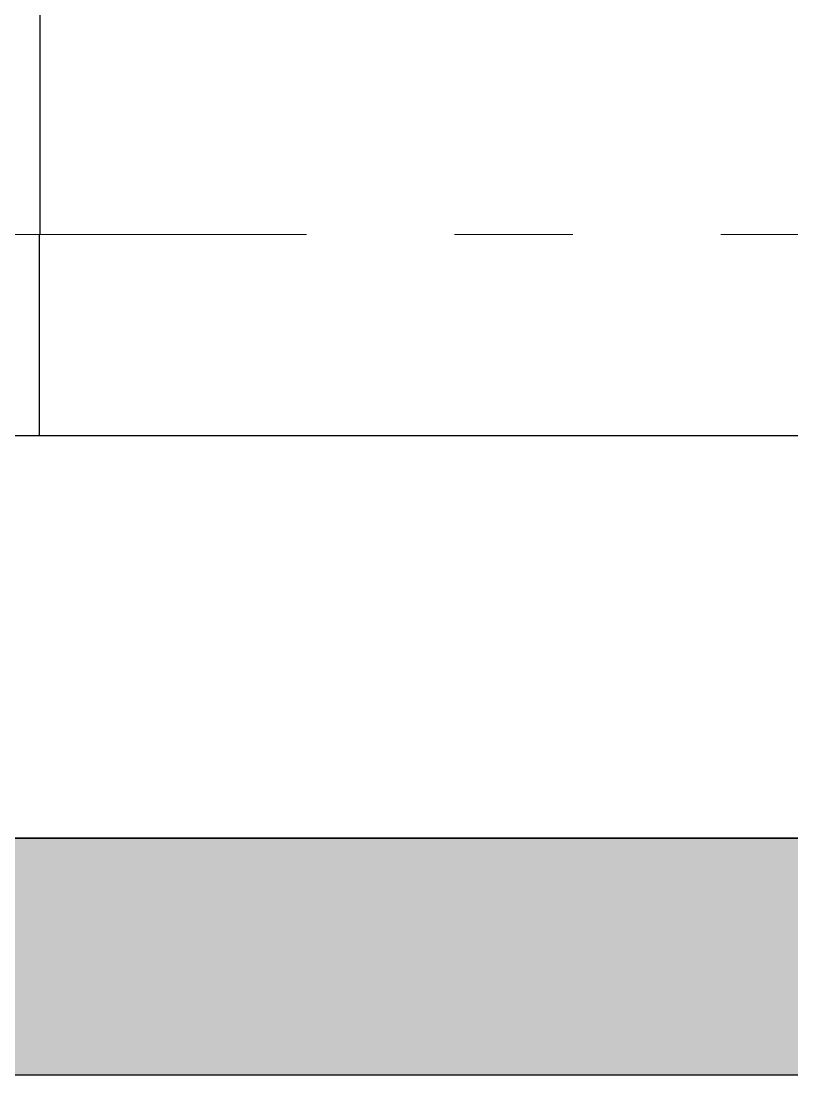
# Model space of a CAD drawing. Header units: metres. Extents: x 294 to 1101, y -498 to -355.
# Drawn here: x 499.435 to 500.087, y -490.095 to -489.205 of the extents above; entities that cross this region are included whole.
import ezdxf

# ---------------------------------------------------------------- set-up
doc = ezdxf.new("R2010")
doc.units = ezdxf.units.M
doc.linetypes.add('DASHDOT2', pattern=[0.5, 0.25, -0.125, 0, -0.125])
doc.layers.add('roof', color=16, linetype='DASHDOT2', lineweight=18)
doc.layers.add('wall', color=7, linetype='Continuous', lineweight=25)

msp = doc.modelspace()

# ---------------------------------------------------------------- hatches: boundary and pattern name
at = {"layer": 'wall'}
h = msp.add_hatch(color=256, dxfattribs=at)
h.dxf.hatch_style = 1
h.paths.add_polyline_path([(507.20213, -489.89485), (506.37643, -489.89485), (502.77643, -489.89485), (500.28437, -489.89485), (500.23564, -489.89485), (500.0517, -489.89485), (500.0217, -489.89485), (499.74867, -489.89485), (499.74757, -489.89485), (499.74647, -489.89485), (499.74538, -489.89485), (499.7443, -489.89485), (499.74324, -489.89485), (499.7422, -489.89485), (499.74118, -489.89485), (499.7402, -489.89485), (499.73924, -489.89485), (499.73833, -489.89485), (499.73746, -489.89485), (499.73663, -489.89485), (499.73584, -489.89485), (499.73511, -489.89485), (499.73444, -489.89485), (499.73381, -489.89485), (499.73325, -489.89485), (499.73275, -489.89485), (499.73231, -489.89485), (499.73194, -489.89485), (499.73163, -489.89485), (499.73139, -489.89485), (499.73121, -489.89485), (499.73111, -489.89485), (499.73107, -489.89485), (499.7298, -489.89485), (499.72665, -489.89485), (499.72382, -489.89485), (499.72132, -489.89485), (499.71915, -489.89485), (499.71734, -489.89485), (499.71588, -489.89485), (499.71479, -489.89485), (499.71406, -489.89485), (499.71371, -489.89485), (499.51618, -489.89485), (499.51507, -489.89485), (499.51397, -489.89485), (499.51288, -489.89485), (499.5118, -489.89485), (499.51074, -489.89485), (499.5097, -489.89485), (499.50869, -489.89485), (499.5077, -489.89485), (499.50675, -489.89485), (499.50583, -489.89485), (499.50496, -489.89485), (499.50413, -489.89485), (499.50335, -489.89485), (499.50262, -489.89485), (499.50194, -489.89485), (499.50132, -489.89485), (499.50076, -489.89485), (499.50025, -489.89485), (499.49981, -489.89485), (499.49944, -489.89485), (499.49913, -489.89485), (499.49889, -489.89485), (499.49872, -489.89485), (499.49861, -489.89485), (499.49858, -489.89485), (486.29484, -489.89485), (485.86114, -489.89485), (485.86114, -490.09485), (507.20213, -490.09485)])

# ---------------------------------------------------------------- linework, layer by layer
for p, q in [((499.4517, -489.38485), (499.4517, -489.18485)), ((499.4509, -489.55485), (499.4509, -489.38485)), ((499.4509, -489.55485), (493.22129, -489.55485)), ((499.4517, -489.55485), (499.4509, -489.55485)), ((500.6517, -489.55485), (499.4517, -489.55485)), ((486.29484, -489.89485), (504.41568, -489.89485)), ((486.29484, -489.89485), (504.41568, -489.89485)), ((501.52601, -489.89485), (492.60269, -489.89485)), ((492.60269, -489.89485), (506.37643, -489.89485)), ((492.60269, -489.89485), (502.77643, -489.89485)), ((498.079, -489.89485), (499.679, -489.89485)), ((498.079, -489.89485), (499.679, -489.89485)), ((498.079, -489.89485), (499.679, -489.89485)), ((498.079, -489.89485), (499.679, -489.89485)), ((498.079, -489.89485), (499.679, -489.89485)), ((498.079, -489.89485), (499.679, -489.89485)), ((499.15778, -489.89485), (499.4588, -489.89485)), ((499.2517, -489.89485), (499.49195, -489.89485)), ((499.3042, -489.89485), (499.4394, -489.89485)), ((499.43474, -489.89485), (499.46014, -489.89485)), ((499.43618, -489.89485), (499.59051, -489.89485)), ((499.43618, -489.89485), (499.56171, -489.89485)), ((499.4394, -489.89485), (499.56287, -489.89485)), ((499.4517, -489.89485), (500.0217, -489.89485)), ((499.4517, -489.89485), (500.0217, -489.89485)), ((499.4517, -489.89485), (499.69497, -489.89485)), ((499.4588, -489.89485), (499.47197, -489.89485)), ((499.4588, -489.89485), (499.59051, -489.89485)), ((499.46014, -489.89485), (499.47287, -489.89485)), ((499.49195, -489.89485), (499.72167, -489.89485)), ((499.49858, -489.89485), (499.49861, -489.89485)), ((499.49861, -489.89485), (499.49872, -489.89485)), ((499.49872, -489.89485), (499.49889, -489.89485)), ((499.49889, -489.89485), (499.49913, -489.89485)), ((499.49913, -489.89485), (499.49944, -489.89485)), ((499.49944, -489.89485), (499.49981, -489.89485)), ((499.49981, -489.89485), (499.50025, -489.89485)), ((499.50025, -489.89485), (499.50076, -489.89485)), ((499.50076, -489.89485), (499.50132, -489.89485)), ((499.50132, -489.89485), (499.50194, -489.89485)), ((499.50194, -489.89485), (499.50262, -489.89485)), ((499.50262, -489.89485), (499.50335, -489.89485)), ((499.50335, -489.89485), (499.50413, -489.89485)), ((499.50413, -489.89485), (499.50496, -489.89485)), ((499.50496, -489.89485), (499.50583, -489.89485)), ((499.50583, -489.89485), (499.50675, -489.89485)), ((499.50675, -489.89485), (499.5077, -489.89485)), ((499.5077, -489.89485), (499.50869, -489.89485)), ((499.50869, -489.89485), (499.5097, -489.89485)), ((499.5097, -489.89485), (499.51074, -489.89485)), ((499.51074, -489.89485), (499.5118, -489.89485)), ((499.5118, -489.89485), (499.51288, -489.89485)), ((499.51288, -489.89485), (499.51397, -489.89485)), ((499.51397, -489.89485), (499.51507, -489.89485)), ((499.51507, -489.89485), (499.51618, -489.89485)), ((499.51618, -489.89485), (500.06178, -489.89485)), ((499.54441, -489.89485), (499.55758, -489.89485)), ((499.55758, -489.89485), (499.58016, -489.89485)), ((499.5604, -489.89485), (499.57545, -489.89485)), ((499.56171, -489.89485), (499.67815, -489.89485)), ((499.56287, -489.89485), (499.67414, -489.89485)), ((499.579, -489.89485), (499.59784, -489.89485)), ((499.58533, -489.89485), (500.17799, -489.89485)), ((499.59784, -489.89485), (499.6166, -489.89485)), ((499.6166, -489.89485), (499.63521, -489.89485)), ((499.63521, -489.89485), (499.65361, -489.89485)), ((499.65361, -489.89485), (499.6717, -489.89485)), ((499.65791, -489.89485), (499.65795, -489.89485)), ((499.65795, -489.89485), (499.65806, -489.89485)), ((499.65806, -489.89485), (499.65824, -489.89485)), ((499.65824, -489.89485), (499.65849, -489.89485)), ((499.65849, -489.89485), (499.6588, -489.89485)), ((499.6588, -489.89485), (499.65919, -489.89485)), ((499.65919, -489.89485), (499.65963, -489.89485)), ((499.65963, -489.89485), (499.66014, -489.89485)), ((499.66014, -489.89485), (499.66071, -489.89485)), ((499.66071, -489.89485), (499.66133, -489.89485)), ((499.66133, -489.89485), (499.66202, -489.89485)), ((499.66188, -489.89485), (500.00701, -489.89485)), ((499.66202, -489.89485), (499.66275, -489.89485)), ((499.66275, -489.89485), (499.66354, -489.89485)), ((499.66354, -489.89485), (499.66438, -489.89485)), ((499.6717, -489.89485), (499.68944, -489.89485)), ((499.67414, -489.89485), (499.77279, -489.89485)), ((499.67725, -489.89485), (499.69613, -489.89485)), ((499.67725, -489.89485), (499.8676, -489.89485)), ((499.67815, -489.89485), (499.78516, -489.89485)), ((499.679, -489.89485), (502.87643, -489.89485)), ((499.679, -489.89485), (502.87643, -489.89485)), ((499.68944, -489.89485), (499.70673, -489.89485)), ((499.69497, -489.89485), (499.92728, -489.89485)), ((499.70673, -489.89485), (499.72353, -489.89485)), ((499.71371, -489.89485), (499.71406, -489.89485)), ((499.71406, -489.89485), (499.71479, -489.89485)), ((499.71479, -489.89485), (499.71588, -489.89485)), ((499.71588, -489.89485), (499.71734, -489.89485)), ((499.71734, -489.89485), (499.71915, -489.89485)), ((499.71915, -489.89485), (499.72132, -489.89485)), ((499.72132, -489.89485), (499.72382, -489.89485)), ((499.72167, -489.89485), (499.94009, -489.89485)), ((499.72353, -489.89485), (499.73975, -489.89485)), ((499.72382, -489.89485), (499.72665, -489.89485)), ((499.72665, -489.89485), (499.7298, -489.89485)), ((499.7298, -489.89485), (499.73325, -489.89485)), ((499.73107, -489.89485), (499.73111, -489.89485)), ((499.73111, -489.89485), (499.73121, -489.89485)), ((499.73121, -489.89485), (499.73139, -489.89485)), ((499.73139, -489.89485), (499.73163, -489.89485)), ((499.73163, -489.89485), (499.73194, -489.89485)), ((499.73194, -489.89485), (499.73231, -489.89485)), ((499.73231, -489.89485), (499.73275, -489.89485)), ((499.73275, -489.89485), (499.73325, -489.89485)), ((499.73325, -489.89485), (499.73699, -489.89485)), ((499.73325, -489.89485), (499.73381, -489.89485)), ((499.73356, -489.89485), (499.76441, -489.89485)), ((499.73381, -489.89485), (499.73444, -489.89485)), ((499.73444, -489.89485), (499.73511, -489.89485)), ((499.73511, -489.89485), (499.73584, -489.89485)), ((499.73584, -489.89485), (499.73663, -489.89485)), ((499.73663, -489.89485), (499.73746, -489.89485)), ((499.73699, -489.89485), (499.741, -489.89485)), ((499.73746, -489.89485), (499.73833, -489.89485)), ((499.73833, -489.89485), (499.73924, -489.89485)), ((499.73924, -489.89485), (499.7402, -489.89485)), ((499.73975, -489.89485), (499.75533, -489.89485)), ((499.7402, -489.89485), (499.74118, -489.89485)), ((499.741, -489.89485), (499.74526, -489.89485)), ((499.74118, -489.89485), (499.7422, -489.89485)), ((499.7422, -489.89485), (499.74324, -489.89485)), ((499.74324, -489.89485), (499.7443, -489.89485)), ((499.7443, -489.89485), (499.74538, -489.89485)), ((499.74526, -489.89485), (499.74977, -489.89485)), ((499.74538, -489.89485), (499.74647, -489.89485)), ((499.74647, -489.89485), (499.74757, -489.89485)), ((499.74757, -489.89485), (499.74867, -489.89485)), ((499.74867, -489.89485), (500.16721, -489.89485)), ((499.74977, -489.89485), (499.75449, -489.89485)), ((499.75369, -489.89485), (499.75388, -489.89485)), ((499.75388, -489.89485), (499.75427, -489.89485)), ((499.75427, -489.89485), (499.75486, -489.89485)), ((499.75449, -489.89485), (499.75941, -489.89485)), ((499.75486, -489.89485), (499.75565, -489.89485)), ((499.75533, -489.89485), (499.77023, -489.89485)), ((499.75565, -489.89485), (499.75663, -489.89485)), ((499.75663, -489.89485), (499.7578, -489.89485)), ((499.7578, -489.89485), (499.75915, -489.89485)), ((499.75915, -489.89485), (499.76068, -489.89485)), ((499.75941, -489.89485), (499.7645, -489.89485)), ((499.76068, -489.89485), (499.76238, -489.89485)), ((499.76238, -489.89485), (499.76424, -489.89485)), ((499.76424, -489.89485), (499.76626, -489.89485)), ((499.7645, -489.89485), (499.76975, -489.89485)), ((499.76626, -489.89485), (499.76842, -489.89485)), ((499.76842, -489.89485), (499.77073, -489.89485)), ((499.76975, -489.89485), (499.77513, -489.89485)), ((499.77023, -489.89485), (499.78436, -489.89485)), ((499.77073, -489.89485), (499.77316, -489.89485)), ((499.77279, -489.89485), (499.85845, -489.89485)), ((499.77316, -489.89485), (499.77571, -489.89485)), ((499.77513, -489.89485), (499.78062, -489.89485)), ((499.77571, -489.89485), (499.77836, -489.89485)), ((499.77836, -489.89485), (499.78111, -489.89485)), ((499.78062, -489.89485), (499.7862, -489.89485)), ((499.78111, -489.89485), (499.78395, -489.89485)), ((499.78395, -489.89485), (499.78685, -489.89485)), ((499.78436, -489.89485), (499.79769, -489.89485)), ((499.78516, -489.89485), (499.88244, -489.89485)), ((499.7862, -489.89485), (499.79184, -489.89485)), ((499.78685, -489.89485), (499.78982, -489.89485)), ((499.78982, -489.89485), (499.79283, -489.89485)), ((499.79184, -489.89485), (499.79751, -489.89485)), ((499.79283, -489.89485), (499.79587, -489.89485)), ((499.79587, -489.89485), (499.79894, -489.89485)), ((499.7971, -489.89485), (499.79871, -489.89485)), ((499.79751, -489.89485), (499.8032, -489.89485)), ((499.79769, -489.89485), (499.81015, -489.89485)), ((499.79894, -489.89485), (499.80201, -489.89485)), ((499.79993, -489.89485), (499.8188, -489.89485)), ((499.80042, -489.89485), (499.80704, -489.89485)), ((499.80201, -489.89485), (499.80507, -489.89485)), ((499.80249, -489.89485), (499.8041, -489.89485)), ((499.8032, -489.89485), (499.80888, -489.89485)), ((499.80507, -489.89485), (499.80812, -489.89485)), ((499.80812, -489.89485), (499.81113, -489.89485)), ((499.80888, -489.89485), (499.81452, -489.89485)), ((499.81015, -489.89485), (499.8217, -489.89485)), ((499.81113, -489.89485), (499.8141, -489.89485)), ((499.8141, -489.89485), (499.81701, -489.89485)), ((499.81452, -489.89485), (499.82011, -489.89485)), ((499.81701, -489.89485), (499.81985, -489.89485)), ((499.8188, -489.89485), (499.82873, -489.89485)), ((499.81985, -489.89485), (499.82261, -489.89485)), ((499.82011, -489.89485), (499.82561, -489.89485)), ((499.8217, -489.89485), (499.8323, -489.89485)), ((499.82261, -489.89485), (499.82528, -489.89485)), ((499.82528, -489.89485), (499.82784, -489.89485)), ((499.82561, -489.89485), (499.831, -489.89485)), ((499.82784, -489.89485), (499.83028, -489.89485)), ((499.83028, -489.89485), (499.83259, -489.89485)), ((499.831, -489.89485), (499.83626, -489.89485)), ((499.8323, -489.89485), (499.84189, -489.89485)), ((499.83259, -489.89485), (499.83477, -489.89485)), ((499.83477, -489.89485), (499.8368, -489.89485)), ((499.83626, -489.89485), (499.84137, -489.89485)), ((499.8368, -489.89485), (499.86765, -489.89485)), ((499.8368, -489.89485), (499.83868, -489.89485)), ((499.83868, -489.89485), (499.84039, -489.89485)), ((499.84039, -489.89485), (499.84193, -489.89485)), ((499.84137, -489.89485), (499.8463, -489.89485)), ((499.84189, -489.89485), (499.85045, -489.89485)), ((499.84193, -489.89485), (499.8433, -489.89485)), ((499.8433, -489.89485), (499.84448, -489.89485)), ((499.84448, -489.89485), (499.84548, -489.89485)), ((499.84548, -489.89485), (499.84628, -489.89485)), ((499.84628, -489.89485), (499.84689, -489.89485)), ((499.8463, -489.89485), (499.85104, -489.89485)), ((499.84689, -489.89485), (499.8473, -489.89485)), ((499.8473, -489.89485), (499.84751, -489.89485)), ((499.85045, -489.89485), (499.85793, -489.89485)), ((499.85104, -489.89485), (499.85557, -489.89485)), ((499.85557, -489.89485), (499.85985, -489.89485)), ((499.85793, -489.89485), (499.86432, -489.89485)), ((499.85845, -489.89485), (499.93078, -489.89485)), ((499.85985, -489.89485), (499.86389, -489.89485)), ((499.86389, -489.89485), (499.86765, -489.89485)), ((499.86432, -489.89485), (499.86957, -489.89485)), ((499.86765, -489.89485), (499.87113, -489.89485)), ((499.86957, -489.89485), (499.87369, -489.89485)), ((499.87113, -489.89485), (499.8743, -489.89485)), ((499.87369, -489.89485), (499.87663, -489.89485)), ((499.8743, -489.89485), (499.87716, -489.89485)), ((499.87663, -489.89485), (499.87841, -489.89485)), ((499.87716, -489.89485), (499.87969, -489.89485)), ((499.87841, -489.89485), (499.879, -489.89485)), ((499.87969, -489.89485), (499.88188, -489.89485)), ((499.88188, -489.89485), (499.88372, -489.89485)), ((499.88244, -489.89485), (499.96973, -489.89485)), ((499.88372, -489.89485), (499.88521, -489.89485)), ((499.88521, -489.89485), (499.88634, -489.89485)), ((499.88634, -489.89485), (499.8871, -489.89485)), ((499.8871, -489.89485), (499.88748, -489.89485)), ((499.88833, -489.89485), (499.88868, -489.89485)), ((499.88868, -489.89485), (499.88941, -489.89485)), ((499.88941, -489.89485), (499.8905, -489.89485)), ((499.8905, -489.89485), (499.89196, -489.89485)), ((499.89196, -489.89485), (499.89377, -489.89485)), ((499.89377, -489.89485), (499.89594, -489.89485)), ((499.89594, -489.89485), (499.89844, -489.89485)), ((499.89844, -489.89485), (499.90127, -489.89485)), ((499.90127, -489.89485), (499.90442, -489.89485)), ((499.90442, -489.89485), (499.90787, -489.89485)), ((499.90787, -489.89485), (499.91161, -489.89485)), ((499.90818, -489.89485), (499.93903, -489.89485)), ((499.91161, -489.89485), (499.91562, -489.89485)), ((499.91562, -489.89485), (499.91988, -489.89485)), ((499.91988, -489.89485), (499.92439, -489.89485)), ((499.91988, -489.89485), (499.94535, -489.89485)), ((499.92439, -489.89485), (499.92911, -489.89485)), ((499.92728, -489.89485), (500.14786, -489.89485)), ((499.92831, -489.89485), (499.9285, -489.89485)), ((499.9285, -489.89485), (499.92889, -489.89485)), ((499.92889, -489.89485), (499.92948, -489.89485)), ((499.92911, -489.89485), (499.93403, -489.89485)), ((499.92948, -489.89485), (499.93027, -489.89485)), ((499.93027, -489.89485), (499.93125, -489.89485)), ((499.93078, -489.89485), (499.98953, -489.89485)), ((499.93125, -489.89485), (499.93242, -489.89485)), ((499.93242, -489.89485), (499.93377, -489.89485)), ((499.93377, -489.89485), (499.9353, -489.89485)), ((499.93403, -489.89485), (499.93912, -489.89485)), ((499.9353, -489.89485), (499.937, -489.89485)), ((499.937, -489.89485), (499.93886, -489.89485)), ((499.93886, -489.89485), (499.94088, -489.89485)), ((499.93912, -489.89485), (499.94437, -489.89485)), ((499.94009, -489.89485), (500.14648, -489.89485)), ((499.94088, -489.89485), (499.94304, -489.89485)), ((499.94304, -489.89485), (499.94535, -489.89485)), ((499.94437, -489.89485), (499.94975, -489.89485)), ((499.94535, -489.89485), (499.94778, -489.89485)), ((499.94778, -489.89485), (499.95033, -489.89485)), ((499.94975, -489.89485), (499.95524, -489.89485)), ((499.95033, -489.89485), (499.95298, -489.89485)), ((499.9509, -489.89485), (503.39123, -489.89485)), ((499.95298, -489.89485), (499.95573, -489.89485)), ((499.95524, -489.89485), (499.96082, -489.89485)), ((499.95573, -489.89485), (499.95857, -489.89485)), ((499.95857, -489.89485), (499.96147, -489.89485)), ((499.96082, -489.89485), (499.96646, -489.89485)), ((499.96147, -489.89485), (499.96444, -489.89485)), ((499.96444, -489.89485), (499.96745, -489.89485)), ((499.96646, -489.89485), (499.97213, -489.89485)), ((499.96745, -489.89485), (499.97049, -489.89485)), ((499.97049, -489.89485), (499.97356, -489.89485)), ((499.97172, -489.89485), (499.97333, -489.89485)), ((499.97213, -489.89485), (499.97782, -489.89485)), ((499.97356, -489.89485), (499.97663, -489.89485)), ((499.97663, -489.89485), (499.97969, -489.89485)), ((499.97711, -489.89485), (499.97872, -489.89485)), ((499.97782, -489.89485), (499.9835, -489.89485)), ((499.97969, -489.89485), (499.98274, -489.89485)), ((499.98274, -489.89485), (499.98575, -489.89485)), ((499.9835, -489.89485), (499.98914, -489.89485)), ((499.98575, -489.89485), (499.98872, -489.89485)), ((499.98872, -489.89485), (499.99163, -489.89485)), ((499.98914, -489.89485), (499.99473, -489.89485)), ((499.98953, -489.89485), (500.03446, -489.89485)), ((499.99163, -489.89485), (499.99447, -489.89485)), ((499.99165, -489.89485), (500.0082, -489.89485)), ((499.99447, -489.89485), (499.99723, -489.89485)), ((499.99473, -489.89485), (500.00022, -489.89485)), ((499.99723, -489.89485), (499.9999, -489.89485)), ((499.9999, -489.89485), (500.00245, -489.89485)), ((500.00022, -489.89485), (500.00562, -489.89485)), ((500.00245, -489.89485), (500.0049, -489.89485)), ((500.0049, -489.89485), (500.00721, -489.89485)), ((500.0051, -489.89485), (500.03056, -489.89485)), ((500.00562, -489.89485), (500.01088, -489.89485)), ((500.00721, -489.89485), (500.00939, -489.89485)), ((500.0082, -489.89485), (500.02707, -489.89485)), ((500.0082, -489.89485), (500.19854, -489.89485)), ((500.00939, -489.89485), (500.01142, -489.89485)), ((500.01088, -489.89485), (500.01599, -489.89485)), ((500.01142, -489.89485), (500.0133, -489.89485)), ((500.01142, -489.89485), (500.04227, -489.89485)), ((500.0133, -489.89485), (500.01501, -489.89485)), ((500.01501, -489.89485), (500.01655, -489.89485)), ((500.01599, -489.89485), (500.02092, -489.89485)), ((500.01655, -489.89485), (500.01792, -489.89485)), ((500.01792, -489.89485), (500.0191, -489.89485)), ((500.0191, -489.89485), (500.0201, -489.89485)), ((500.0201, -489.89485), (500.0209, -489.89485)), ((500.0209, -489.89485), (500.02151, -489.89485)), ((500.02092, -489.89485), (500.02566, -489.89485)), ((500.02151, -489.89485), (500.02192, -489.89485)), ((500.0217, -489.89485), (500.0517, -489.89485)), ((500.0217, -489.89485), (500.0517, -489.89485)), ((500.02192, -489.89485), (500.02213, -489.89485)), ((500.02566, -489.89485), (500.03018, -489.89485)), ((500.03018, -489.89485), (500.03447, -489.89485)), ((500.03178, -489.89485), (500.61792, -489.89485)), ((500.03446, -489.89485), (500.06541, -489.89485)), ((500.03447, -489.89485), (500.03851, -489.89485)), ((500.03735, -489.89485), (500.62348, -489.89485)), ((500.03735, -489.89485), (500.05405, -489.89485)), ((500.03851, -489.89485), (500.04227, -489.89485)), ((500.04227, -489.89485), (500.04575, -489.89485)), ((500.04575, -489.89485), (500.04892, -489.89485)), ((500.0481, -489.89485), (500.30834, -489.89485)), ((500.04892, -489.89485), (500.05178, -489.89485)), ((500.0517, -489.89485), (500.32293, -489.89485)), ((500.0517, -489.89485), (500.23564, -489.89485)), ((500.05178, -489.89485), (500.05431, -489.89485)), ((500.05405, -489.89485), (500.64018, -489.89485)), ((500.05431, -489.89485), (500.0565, -489.89485)), ((500.0565, -489.89485), (500.05834, -489.89485)), ((500.05834, -489.89485), (500.05983, -489.89485)), ((500.05983, -489.89485), (500.06096, -489.89485)), ((500.06096, -489.89485), (500.06172, -489.89485)), ((500.06172, -489.89485), (500.0621, -489.89485)), ((500.06173, -489.89485), (500.068, -489.89485)), ((500.06173, -489.89485), (500.1401, -489.89485)), ((500.06173, -489.89485), (500.79775, -489.89485)), ((500.06178, -489.89485), (500.06288, -489.89485)), ((500.06288, -489.89485), (500.06398, -489.89485)), ((500.06398, -489.89485), (500.06508, -489.89485)), ((500.06508, -489.89485), (500.06616, -489.89485)), ((500.06541, -489.89485), (500.08226, -489.89485)), ((500.06616, -489.89485), (500.06722, -489.89485)), ((500.06722, -489.89485), (500.06826, -489.89485)), ((500.06826, -489.89485), (500.06927, -489.89485)), ((500.06927, -489.89485), (500.07026, -489.89485)), ((500.07026, -489.89485), (500.07121, -489.89485)), ((500.07121, -489.89485), (500.07212, -489.89485)), ((500.07212, -489.89485), (500.073, -489.89485)), ((500.073, -489.89485), (500.07383, -489.89485)), ((500.07383, -489.89485), (500.07461, -489.89485)), ((500.07461, -489.89485), (500.07534, -489.89485)), ((500.07534, -489.89485), (500.07602, -489.89485)), ((500.07602, -489.89485), (500.07664, -489.89485)), ((500.07664, -489.89485), (500.0772, -489.89485)), ((500.0772, -489.89485), (500.0777, -489.89485)), ((500.0777, -489.89485), (500.07814, -489.89485)), ((500.07814, -489.89485), (500.07852, -489.89485)), ((500.07852, -489.89485), (500.07883, -489.89485)), ((500.07883, -489.89485), (500.07907, -489.89485)), ((500.07907, -489.89485), (500.07924, -489.89485)), ((500.07924, -489.89485), (500.07934, -489.89485)), ((500.07934, -489.89485), (500.07938, -489.89485)), ((500.08226, -489.89485), (500.08495, -489.89485)), ((485.86114, -490.09485), (507.20213, -490.09485)), ((499.74757, -490.09485), (499.74867, -490.09485))]:
    msp.add_line(p, q)
at = {"layer": 'roof'}
msp.add_line((503.87643, -489.38485), (488.79484, -489.38485), dxfattribs=at)

doc.saveas('drawing.dxf')
